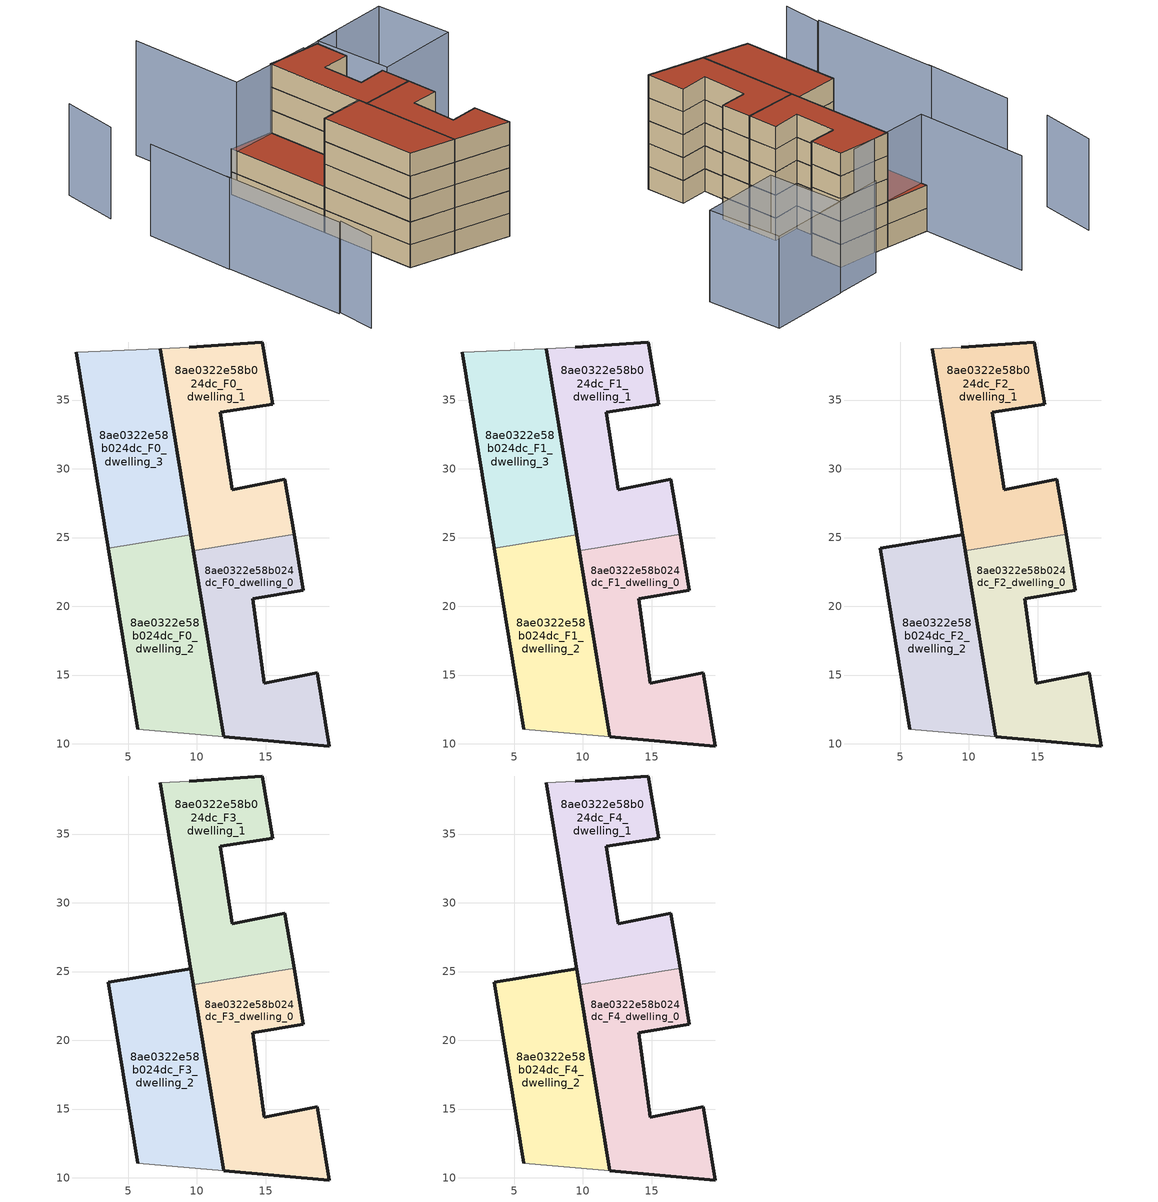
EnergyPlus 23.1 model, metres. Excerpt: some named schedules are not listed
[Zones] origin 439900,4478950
8ae0322e58b024dc_F0_dwelling_0
 floor ground (EU_floor_Construction): 19.64,9.84 18.76,15.17 14.9,14.42 14.08,20.57 17.74,21.17 17.07,25.24 9.74,24.04 11.95,10.52 z0
 wall outside (EU_wall_Construction): 17.07,25.24 17.74,21.17 14.08,20.57 14.9,14.42 18.76,15.17 19.64,9.84 11.95,10.52 9.74,24.04 z0:3
 wall to 8ae0322e58b024dc_F0_dwelling_1 (EU_wall_Construction): 9.74,24.04 17.07,25.24 z0:3
8ae0322e58b024dc_F0_dwelling_1
 floor ground (EU_floor_Construction): 17.07,25.24 16.41,29.24 12.57,28.46 11.69,34.11 15.5,34.7 14.76,39.22 9.44,38.84 7.34,38.75 9.74,24.04 z0
 wall outside (EU_wall_Construction): 9.74,24.04 7.34,38.75 / 9.44,38.84 14.76,39.22 15.5,34.7 11.69,34.11 12.57,28.46 16.41,29.24 17.07,25.24 z0:3
 wall adiabatic (EU_wall_Construction): 7.34,38.75 9.44,38.84 z0:3
8ae0322e58b024dc_F0_dwelling_2
 floor ground (EU_floor_Construction): 11.95,10.52 9.56,25.19 3.55,24.21 5.7,11.07 z0
 wall outside (EU_wall_Construction): 9.56,25.19 11.95,10.52 / 5.7,11.07 3.55,24.21 z0:3
 wall to 8ae0322e58b024dc_F0_dwelling_3 (EU_wall_Construction): 3.55,24.21 9.56,25.19 z0:3
 wall adiabatic (EU_wall_Construction): 11.95,10.52 5.7,11.07 z0:3
8ae0322e58b024dc_F0_dwelling_3
 floor ground (EU_floor_Construction): 9.56,25.19 7.34,38.75 1.22,38.46 3.55,24.21 z0
 wall outside (EU_wall_Construction): 7.34,38.75 9.56,25.19 / 3.55,24.21 1.22,38.46 z0:3
 wall adiabatic (EU_wall_Construction): 1.22,38.46 7.34,38.75 z0:3
8ae0322e58b024dc_F1_dwelling_0
 floor to 8ae0322e58b024dc_F0_dwelling_0 (EU_floor_Construction): 19.64,9.84 18.76,15.17 14.9,14.42 14.08,20.57 17.74,21.17 17.07,25.24 9.74,24.04 11.95,10.52 z3
 wall outside (EU_wall_Construction): 17.07,25.24 17.74,21.17 14.08,20.57 14.9,14.42 18.76,15.17 19.64,9.84 11.95,10.52 9.74,24.04 z3:6
 wall to 8ae0322e58b024dc_F1_dwelling_1 (EU_wall_Construction): 9.74,24.04 17.07,25.24 z3:6
8ae0322e58b024dc_F1_dwelling_1
 floor to 8ae0322e58b024dc_F0_dwelling_1 (EU_floor_Construction): 17.07,25.24 16.41,29.24 12.57,28.46 11.69,34.11 15.5,34.7 14.76,39.22 9.44,38.84 7.34,38.75 9.74,24.04 z3
 wall outside (EU_wall_Construction): 9.74,24.04 7.34,38.75 / 9.44,38.84 14.76,39.22 15.5,34.7 11.69,34.11 12.57,28.46 16.41,29.24 17.07,25.24 z3:6
 wall adiabatic (EU_wall_Construction): 7.34,38.75 9.44,38.84 z3:6
8ae0322e58b024dc_F1_dwelling_2
 floor to 8ae0322e58b024dc_F0_dwelling_2 (EU_floor_Construction): 11.95,10.52 9.56,25.19 3.55,24.21 5.7,11.07 z3
 wall outside (EU_wall_Construction): 9.56,25.19 11.95,10.52 / 5.7,11.07 3.55,24.21 z3:6
 wall to 8ae0322e58b024dc_F1_dwelling_3 (EU_wall_Construction): 3.55,24.21 9.56,25.19 z3:6
 wall adiabatic (EU_wall_Construction): 11.95,10.52 5.7,11.07 z3:6
8ae0322e58b024dc_F1_dwelling_3
 floor to 8ae0322e58b024dc_F0_dwelling_3 (EU_floor_Construction): 9.56,25.19 7.34,38.75 1.22,38.46 3.55,24.21 z3
 wall outside (EU_wall_Construction): 7.34,38.75 9.56,25.19 / 3.55,24.21 1.22,38.46 z3:6
 wall adiabatic (EU_wall_Construction): 1.22,38.46 7.34,38.75 z3:6
 roof outside (EU_roof_Construction): 7.34,38.75 9.56,25.19 3.55,24.21 1.22,38.46 z6
8ae0322e58b024dc_F2_dwelling_0
 floor to 8ae0322e58b024dc_F1_dwelling_0 (EU_floor_Construction): 19.64,9.84 18.76,15.17 14.9,14.42 14.08,20.57 17.74,21.17 17.07,25.24 9.74,24.04 11.95,10.52 z6
 wall outside (EU_wall_Construction): 17.07,25.24 17.74,21.17 14.08,20.57 14.9,14.42 18.76,15.17 19.64,9.84 11.95,10.52 9.74,24.04 z6:9
 wall to 8ae0322e58b024dc_F2_dwelling_1 (EU_wall_Construction): 9.74,24.04 17.07,25.24 z6:9
8ae0322e58b024dc_F2_dwelling_1
 floor to 8ae0322e58b024dc_F1_dwelling_1 (EU_floor_Construction): 17.07,25.24 16.41,29.24 12.57,28.46 11.69,34.11 15.5,34.7 14.76,39.22 9.44,38.84 7.34,38.75 9.74,24.04 z6
 wall outside (EU_wall_Construction): 9.74,24.04 7.34,38.75 / 9.44,38.84 14.76,39.22 15.5,34.7 11.69,34.11 12.57,28.46 16.41,29.24 17.07,25.24 z6:9
 wall adiabatic (EU_wall_Construction): 7.34,38.75 9.44,38.84 z6:9
8ae0322e58b024dc_F2_dwelling_2
 floor to 8ae0322e58b024dc_F1_dwelling_2 (EU_floor_Construction): 11.95,10.52 9.56,25.19 3.55,24.21 5.7,11.07 z6
 wall outside (EU_wall_Construction): 5.7,11.07 3.55,24.21 9.56,25.19 11.95,10.52 z6:9
 wall adiabatic (EU_wall_Construction): 11.95,10.52 5.7,11.07 z6:9
8ae0322e58b024dc_F3_dwelling_0
 floor to 8ae0322e58b024dc_F2_dwelling_0 (EU_floor_Construction): 19.64,9.84 18.76,15.17 14.9,14.42 14.08,20.57 17.74,21.17 17.07,25.24 9.74,24.04 11.95,10.52 z9
 wall outside (EU_wall_Construction): 17.07,25.24 17.74,21.17 14.08,20.57 14.9,14.42 18.76,15.17 19.64,9.84 11.95,10.52 9.74,24.04 z9:12
 wall to 8ae0322e58b024dc_F3_dwelling_1 (EU_wall_Construction): 9.74,24.04 17.07,25.24 z9:12
8ae0322e58b024dc_F3_dwelling_1
 floor to 8ae0322e58b024dc_F2_dwelling_1 (EU_floor_Construction): 17.07,25.24 16.41,29.24 12.57,28.46 11.69,34.11 15.5,34.7 14.76,39.22 9.44,38.84 7.34,38.75 9.74,24.04 z9
 wall outside (EU_wall_Construction): 9.74,24.04 7.34,38.75 / 9.44,38.84 14.76,39.22 15.5,34.7 11.69,34.11 12.57,28.46 16.41,29.24 17.07,25.24 z9:12
 wall adiabatic (EU_wall_Construction): 7.34,38.75 9.44,38.84 z9:12
8ae0322e58b024dc_F3_dwelling_2
 floor to 8ae0322e58b024dc_F2_dwelling_2 (EU_floor_Construction): 11.95,10.52 9.56,25.19 3.55,24.21 5.7,11.07 z9
 wall outside (EU_wall_Construction): 5.7,11.07 3.55,24.21 9.56,25.19 11.95,10.52 z9:12
 wall adiabatic (EU_wall_Construction): 11.95,10.52 5.7,11.07 z9:12
8ae0322e58b024dc_F4_dwelling_0
 floor to 8ae0322e58b024dc_F3_dwelling_0 (EU_floor_Construction): 19.64,9.84 18.76,15.17 14.9,14.42 14.08,20.57 17.74,21.17 17.07,25.24 9.74,24.04 11.95,10.52 z12
 wall outside (EU_wall_Construction): 17.07,25.24 17.74,21.17 14.08,20.57 14.9,14.42 18.76,15.17 19.64,9.84 11.95,10.52 9.74,24.04 z12:15
 wall to 8ae0322e58b024dc_F4_dwelling_1 (EU_wall_Construction): 9.74,24.04 17.07,25.24 z12:15
 roof outside (EU_roof_Construction): 17.07,25.24 17.74,21.17 14.08,20.57 14.9,14.42 18.76,15.17 19.64,9.84 11.95,10.52 9.74,24.04 z15
8ae0322e58b024dc_F4_dwelling_1
 floor to 8ae0322e58b024dc_F3_dwelling_1 (EU_floor_Construction): 17.07,25.24 16.41,29.24 12.57,28.46 11.69,34.11 15.5,34.7 14.76,39.22 9.44,38.84 7.34,38.75 9.74,24.04 z12
 wall outside (EU_wall_Construction): 9.74,24.04 7.34,38.75 / 9.44,38.84 14.76,39.22 15.5,34.7 11.69,34.11 12.57,28.46 16.41,29.24 17.07,25.24 z12:15
 wall adiabatic (EU_wall_Construction): 7.34,38.75 9.44,38.84 z12:15
 roof outside (EU_roof_Construction): 14.76,39.22 15.5,34.7 11.69,34.11 12.57,28.46 16.41,29.24 17.07,25.24 9.74,24.04 7.34,38.75 9.44,38.84 z15
8ae0322e58b024dc_F4_dwelling_2
 floor to 8ae0322e58b024dc_F3_dwelling_2 (EU_floor_Construction): 11.95,10.52 9.56,25.19 3.55,24.21 5.7,11.07 z12
 wall outside (EU_wall_Construction): 5.7,11.07 3.55,24.21 9.56,25.19 11.95,10.52 z12:15
 wall adiabatic (EU_wall_Construction): 11.95,10.52 5.7,11.07 z12:15
 roof outside (EU_roof_Construction): 9.56,25.19 11.95,10.52 5.7,11.07 3.55,24.21 z15
shading: 5.7,11.06 15.64,12.57 / -7.71,7.49 -7.4,2.29 / -10.8,24.53 -7.98,7.39 / -12.54,36.34 -10.8,24.09 / -13.45,50.22 -13.42,42.62 / 22.12,44.68 12.39,42.75 / 18.89,44.16 29.89,46.38 / 29.89,46.38 31.95,36.14 / 31.95,36.14 20.96,33.92 / 20.96,33.92 18.89,44.16 z0:12; 12.94,39.39 1.36,37.57 / 1.36,37.57 -1.08,53.06 z0:15
[Building]
EU S2 Campaign: North Axis=0; Terrain=City; Solar Distribution=FullExterior
[Site:Location]
Madrid: Latitude=40.5; Longitude=-3.5; Time Zone=1; Elevation=609
[SizingPeriod:WeatherFileDays]
AnnualSizingPeriod: Begin Month=1; Begin Day of Month=1; End Month=12; End Day of Month=31; Day of Week for Start Day=Monday; Use Weather File Daylight Saving Period=No; Use Weather File Rain and Snow Indicators=No
[MATERIAL]
EU_InternalMass_Material: Roughness=MediumRough; Thickness=0.1; Conductivity=1; Density=1800; Specific Heat=900; Thermal Absorptance=0.9; Solar Absorptance=0.7; Visible Absorptance=0.7
[MATERIAL:NOMASS] Roughness=MediumRough; Thermal Absorptance=0.9; Solar Absorptance=0.7; Visible Absorptance=0.7
Name | Thermal Resistance
EU_wall_NoMass | 0.609216
EU_roof_NoMass | 0.513268
EU_floor_NoMass | 0.568163
[CONSTRUCTION]
EU_wall_Construction: EU_wall_NoMass
EU_roof_Construction: EU_roof_NoMass
EU_floor_Construction: EU_floor_NoMass
EU_InternalMass_Construction: EU_InternalMass_Material
[ZONE] Type=1; Multiplier=1; Ceiling Height=autocalculate; Floor Area=autocalculate; Part of Total Floor Area=Yes
Name | Volume
8ae0322e58b024dc_F0_dwelling_0; 8ae0322e58b024dc_F1_dwelling_0; 8ae0322e58b024dc_F2_dwelling_0; 8ae0322e58b024dc_F3_dwelling_0; 8ae0322e58b024dc_F4_dwelling_0 | 257.137
8ae0322e58b024dc_F0_dwelling_1; 8ae0322e58b024dc_F1_dwelling_1; 8ae0322e58b024dc_F2_dwelling_1; 8ae0322e58b024dc_F3_dwelling_1; 8ae0322e58b024dc_F4_dwelling_1 | 257.155
8ae0322e58b024dc_F0_dwelling_2; 8ae0322e58b024dc_F1_dwelling_2; 8ae0322e58b024dc_F2_dwelling_2; 8ae0322e58b024dc_F3_dwelling_2; 8ae0322e58b024dc_F4_dwelling_2; 8ae0322e58b024dc_F0_dwelling_3; 8ae0322e58b024dc_F1_dwelling_3 | 257.174
[INTERNALMASS] Construction=EU_InternalMass_Construction
Name | Zone or ZoneList | Surface Area
8ae0322e58b024dc_F0_dwelling_0_EU_InternalMass | 8ae0322e58b024dc_F0_dwelling_0 | 85.7123
8ae0322e58b024dc_F0_dwelling_1_EU_InternalMass | 8ae0322e58b024dc_F0_dwelling_1 | 85.7186
8ae0322e58b024dc_F0_dwelling_2_EU_InternalMass | 8ae0322e58b024dc_F0_dwelling_2 | 85.7248
8ae0322e58b024dc_F0_dwelling_3_EU_InternalMass | 8ae0322e58b024dc_F0_dwelling_3 | 85.7246
8ae0322e58b024dc_F1_dwelling_0_EU_InternalMass | 8ae0322e58b024dc_F1_dwelling_0 | 85.7123
8ae0322e58b024dc_F1_dwelling_1_EU_InternalMass | 8ae0322e58b024dc_F1_dwelling_1 | 85.7186
8ae0322e58b024dc_F1_dwelling_2_EU_InternalMass | 8ae0322e58b024dc_F1_dwelling_2 | 85.7248
8ae0322e58b024dc_F1_dwelling_3_EU_InternalMass | 8ae0322e58b024dc_F1_dwelling_3 | 85.7246
8ae0322e58b024dc_F2_dwelling_0_EU_InternalMass | 8ae0322e58b024dc_F2_dwelling_0 | 114.303
8ae0322e58b024dc_F2_dwelling_1_EU_InternalMass | 8ae0322e58b024dc_F2_dwelling_1 | 114.291
8ae0322e58b024dc_F2_dwelling_2_EU_InternalMass | 8ae0322e58b024dc_F2_dwelling_2 | 114.286
8ae0322e58b024dc_F3_dwelling_0_EU_InternalMass | 8ae0322e58b024dc_F3_dwelling_0 | 114.303
8ae0322e58b024dc_F3_dwelling_1_EU_InternalMass | 8ae0322e58b024dc_F3_dwelling_1 | 114.291
8ae0322e58b024dc_F3_dwelling_2_EU_InternalMass | 8ae0322e58b024dc_F3_dwelling_2 | 114.286
8ae0322e58b024dc_F4_dwelling_0_EU_InternalMass | 8ae0322e58b024dc_F4_dwelling_0 | 114.303
8ae0322e58b024dc_F4_dwelling_1_EU_InternalMass | 8ae0322e58b024dc_F4_dwelling_1 | 114.291
8ae0322e58b024dc_F4_dwelling_2_EU_InternalMass | 8ae0322e58b024dc_F4_dwelling_2 | 114.286
[OTHEREQUIPMENT] Fuel Type=Electricity; Design Level Calculation Method=Watts/Area; Power per Zone Floor Area=1; Fraction Latent=0; Fraction Radiant=0; Fraction Lost=0; Carbon Dioxide Generation Rate=0; EndUse Subcategory=EU_Step8_InternalGains
Name | Zone or ZoneList or Space or SpaceList | Schedule
EU_Step8_InternalGain_8ae0322e58b024dc_F0_dwelling_0_f000 | 8ae0322e58b024dc_F0_dwelling_0 | EU_Step8_GainSchedule_8ae0322e58b024dc_F0_dwelling_0_f000
EU_Step8_InternalGain_8ae0322e58b024dc_F0_dwelling_1_f000 | 8ae0322e58b024dc_F0_dwelling_1 | EU_Step8_GainSchedule_8ae0322e58b024dc_F0_dwelling_1_f000
EU_Step8_InternalGain_8ae0322e58b024dc_F0_dwelling_2_f000 | 8ae0322e58b024dc_F0_dwelling_2 | EU_Step8_GainSchedule_8ae0322e58b024dc_F0_dwelling_2_f000
EU_Step8_InternalGain_8ae0322e58b024dc_F0_dwelling_3_f000 | 8ae0322e58b024dc_F0_dwelling_3 | EU_Step8_GainSchedule_8ae0322e58b024dc_F0_dwelling_3_f000
EU_Step8_InternalGain_8ae0322e58b024dc_F1_dwelling_0_f000 | 8ae0322e58b024dc_F1_dwelling_0 | EU_Step8_GainSchedule_8ae0322e58b024dc_F1_dwelling_0_f000
EU_Step8_InternalGain_8ae0322e58b024dc_F1_dwelling_1_f000 | 8ae0322e58b024dc_F1_dwelling_1 | EU_Step8_GainSchedule_8ae0322e58b024dc_F1_dwelling_1_f000
EU_Step8_InternalGain_8ae0322e58b024dc_F1_dwelling_2_f000 | 8ae0322e58b024dc_F1_dwelling_2 | EU_Step8_GainSchedule_8ae0322e58b024dc_F1_dwelling_2_f000
EU_Step8_InternalGain_8ae0322e58b024dc_F1_dwelling_3_f000 | 8ae0322e58b024dc_F1_dwelling_3 | EU_Step8_GainSchedule_8ae0322e58b024dc_F1_dwelling_3_f000
EU_Step8_InternalGain_8ae0322e58b024dc_F2_dwelling_0_f000 | 8ae0322e58b024dc_F2_dwelling_0 | EU_Step8_GainSchedule_8ae0322e58b024dc_F2_dwelling_0_f000
EU_Step8_InternalGain_8ae0322e58b024dc_F2_dwelling_1_f000 | 8ae0322e58b024dc_F2_dwelling_1 | EU_Step8_GainSchedule_8ae0322e58b024dc_F2_dwelling_1_f000
EU_Step8_InternalGain_8ae0322e58b024dc_F2_dwelling_2_f000 | 8ae0322e58b024dc_F2_dwelling_2 | EU_Step8_GainSchedule_8ae0322e58b024dc_F2_dwelling_2_f000
EU_Step8_InternalGain_8ae0322e58b024dc_F3_dwelling_0_f000 | 8ae0322e58b024dc_F3_dwelling_0 | EU_Step8_GainSchedule_8ae0322e58b024dc_F3_dwelling_0_f000
EU_Step8_InternalGain_8ae0322e58b024dc_F3_dwelling_1_f000 | 8ae0322e58b024dc_F3_dwelling_1 | EU_Step8_GainSchedule_8ae0322e58b024dc_F3_dwelling_1_f000
EU_Step8_InternalGain_8ae0322e58b024dc_F3_dwelling_2_f000 | 8ae0322e58b024dc_F3_dwelling_2 | EU_Step8_GainSchedule_8ae0322e58b024dc_F3_dwelling_2_f000
EU_Step8_InternalGain_8ae0322e58b024dc_F4_dwelling_0_f000 | 8ae0322e58b024dc_F4_dwelling_0 | EU_Step8_GainSchedule_8ae0322e58b024dc_F4_dwelling_0_f000
EU_Step8_InternalGain_8ae0322e58b024dc_F4_dwelling_1_f000 | 8ae0322e58b024dc_F4_dwelling_1 | EU_Step8_GainSchedule_8ae0322e58b024dc_F4_dwelling_1_f000
EU_Step8_InternalGain_8ae0322e58b024dc_F4_dwelling_2_f000 | 8ae0322e58b024dc_F4_dwelling_2 | EU_Step8_GainSchedule_8ae0322e58b024dc_F4_dwelling_2_f000
[ZONEVENTILATION:DESIGNFLOWRATE] Schedule=EU_AlwaysOn; Design Flow Rate Calculation Method=AirChanges/Hour; Air Changes per Hour=0.752966; Ventilation Type=Natural; Fan Pressure Rise=0; Fan Total Efficiency=1; Constant Term Coefficient=1; Temperature Term Coefficient=0; Velocity Term Coefficient=0; Velocity Squared Term Coefficient=0; Minimum Indoor Temperature=-100; Maximum Indoor Temperature=100; Delta Temperature=-100; Minimum Outdoor Temperature=-100; Maximum Outdoor Temperature=100; Maximum Wind Speed=40
Name | Zone or ZoneList or Space or SpaceList
EU_ConstantAir_8ae0322e58b024dc_F0_dwelling_0 | 8ae0322e58b024dc_F0_dwelling_0
EU_ConstantAir_8ae0322e58b024dc_F0_dwelling_1 | 8ae0322e58b024dc_F0_dwelling_1
EU_ConstantAir_8ae0322e58b024dc_F0_dwelling_2 | 8ae0322e58b024dc_F0_dwelling_2
EU_ConstantAir_8ae0322e58b024dc_F0_dwelling_3 | 8ae0322e58b024dc_F0_dwelling_3
EU_ConstantAir_8ae0322e58b024dc_F1_dwelling_0 | 8ae0322e58b024dc_F1_dwelling_0
EU_ConstantAir_8ae0322e58b024dc_F1_dwelling_1 | 8ae0322e58b024dc_F1_dwelling_1
EU_ConstantAir_8ae0322e58b024dc_F1_dwelling_2 | 8ae0322e58b024dc_F1_dwelling_2
EU_ConstantAir_8ae0322e58b024dc_F1_dwelling_3 | 8ae0322e58b024dc_F1_dwelling_3
EU_ConstantAir_8ae0322e58b024dc_F2_dwelling_0 | 8ae0322e58b024dc_F2_dwelling_0
EU_ConstantAir_8ae0322e58b024dc_F2_dwelling_1 | 8ae0322e58b024dc_F2_dwelling_1
EU_ConstantAir_8ae0322e58b024dc_F2_dwelling_2 | 8ae0322e58b024dc_F2_dwelling_2
EU_ConstantAir_8ae0322e58b024dc_F3_dwelling_0 | 8ae0322e58b024dc_F3_dwelling_0
EU_ConstantAir_8ae0322e58b024dc_F3_dwelling_1 | 8ae0322e58b024dc_F3_dwelling_1
EU_ConstantAir_8ae0322e58b024dc_F3_dwelling_2 | 8ae0322e58b024dc_F3_dwelling_2
EU_ConstantAir_8ae0322e58b024dc_F4_dwelling_0 | 8ae0322e58b024dc_F4_dwelling_0
EU_ConstantAir_8ae0322e58b024dc_F4_dwelling_1 | 8ae0322e58b024dc_F4_dwelling_1
EU_ConstantAir_8ae0322e58b024dc_F4_dwelling_2 | 8ae0322e58b024dc_F4_dwelling_2
[HVACTEMPLATE:THERMOSTAT] Constant Heating Setpoint=20; Constant Cooling Setpoint=50
EU_HeatOnly_8ae0322e58b024dc_F0_dwelling_0; EU_HeatOnly_8ae0322e58b024dc_F0_dwelling_1; EU_HeatOnly_8ae0322e58b024dc_F0_dwelling_2; EU_HeatOnly_8ae0322e58b024dc_F0_dwelling_3; EU_HeatOnly_8ae0322e58b024dc_F1_dwelling_0; EU_HeatOnly_8ae0322e58b024dc_F1_dwelling_1; EU_HeatOnly_8ae0322e58b024dc_F1_dwelling_2; EU_HeatOnly_8ae0322e58b024dc_F1_dwelling_3; EU_HeatOnly_8ae0322e58b024dc_F2_dwelling_0; EU_HeatOnly_8ae0322e58b024dc_F2_dwelling_1; EU_HeatOnly_8ae0322e58b024dc_F2_dwelling_2; EU_HeatOnly_8ae0322e58b024dc_F3_dwelling_0; EU_HeatOnly_8ae0322e58b024dc_F3_dwelling_1; EU_HeatOnly_8ae0322e58b024dc_F3_dwelling_2; EU_HeatOnly_8ae0322e58b024dc_F4_dwelling_0; EU_HeatOnly_8ae0322e58b024dc_F4_dwelling_1; EU_HeatOnly_8ae0322e58b024dc_F4_dwelling_2
[HVACTEMPLATE:ZONE:IDEALLOADSAIRSYSTEM] System Availability Schedule=EU_AlwaysOn; Maximum Heating Supply Air Temperature=50; Minimum Cooling Supply Air Temperature=13; Maximum Heating Supply Air Humidity Ratio=0.0156; Minimum Cooling Supply Air Humidity Ratio=0.0077; Heating Limit=NoLimit; Cooling Limit=NoLimit; Heating Availability Schedule=EU_AlwaysOn; Cooling Availability Schedule=EU_CoolingOff; Dehumidification Control Type=ConstantSensibleHeatRatio; Cooling Sensible Heat Ratio=0.7; Dehumidification Setpoint=60; Humidification Control Type=None; Humidification Setpoint=30; Outdoor Air Method=None; Outdoor Air Flow Rate per Person=0.00944; Outdoor Air Flow Rate per Zone Floor Area=0; Outdoor Air Flow Rate per Zone=0; Demand Controlled Ventilation Type=None; Outdoor Air Economizer Type=NoEconomizer; Heat Recovery Type=None; Sensible Heat Recovery Effectiveness=0.7; Latent Heat Recovery Effectiveness=0.65
Name | Template Thermostat
8ae0322e58b024dc_F0_dwelling_0 | EU_HeatOnly_8ae0322e58b024dc_F0_dwelling_0
8ae0322e58b024dc_F0_dwelling_1 | EU_HeatOnly_8ae0322e58b024dc_F0_dwelling_1
8ae0322e58b024dc_F0_dwelling_2 | EU_HeatOnly_8ae0322e58b024dc_F0_dwelling_2
8ae0322e58b024dc_F0_dwelling_3 | EU_HeatOnly_8ae0322e58b024dc_F0_dwelling_3
8ae0322e58b024dc_F1_dwelling_0 | EU_HeatOnly_8ae0322e58b024dc_F1_dwelling_0
8ae0322e58b024dc_F1_dwelling_1 | EU_HeatOnly_8ae0322e58b024dc_F1_dwelling_1
8ae0322e58b024dc_F1_dwelling_2 | EU_HeatOnly_8ae0322e58b024dc_F1_dwelling_2
8ae0322e58b024dc_F1_dwelling_3 | EU_HeatOnly_8ae0322e58b024dc_F1_dwelling_3
